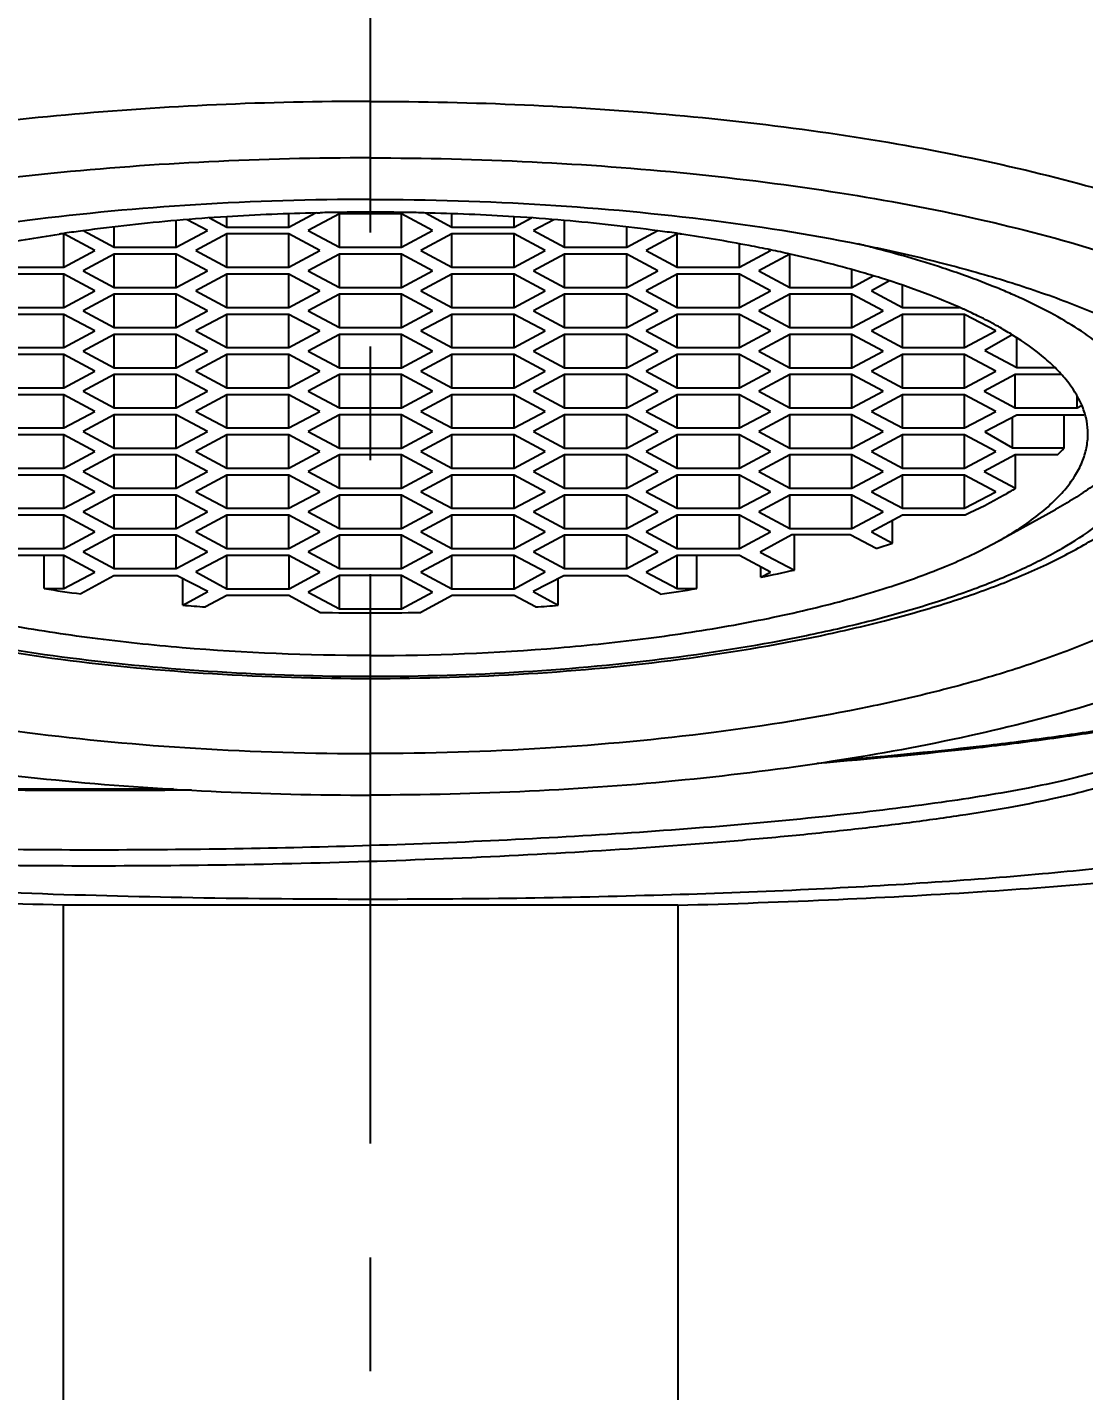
# Model space of a CAD drawing. Header units: millimetres. Extents: x 601 to 1195, y -13 to 407.
# Drawn here: x 1029.99 to 1041.77, y 213.68 to 228.89 of the extents above; entities that cross this region are included whole.
import ezdxf

# ---------------------------------------------------------------- set-up
doc = ezdxf.new("R2010")
doc.units = ezdxf.units.MM
doc.header["$LTSCALE"] = 0.1
doc.linetypes.add('CENTERX2', pattern=[101.6, 63.5, -12.7, 12.7, -12.7])
for name, color, linetype in [('CENTER', 1, 'CENTERX2'), ('DEF_LAYER_ASSEM_MEMBER', 7, 'Continuous'), ('DIM', 3, 'Continuous')]:
    doc.layers.add(name, color=color, linetype=linetype)
doc.styles.get("Standard").update_dxf_attribs({"font": 'arial.ttf'})
doc.dimstyles.new('ISO-25', dxfattribs={"dimtxt": 3.5, "dimasz": 3.5, "dimexe": 1.25, "dimexo": 0.625, "dimtad": 1, "dimtih": 1, "dimtoh": 1, "dimdec": 1, "dimdsep": 46, "dimtxsty": 'Standard', "dimcen": 2.5, "dimclrd": 5, "dimclre": 5, "dimclrt": 5, "dimadec": 0, "dimazin": 0, "dimtfac": 1, "dimtdec": 1, "dimtmove": 0, "dimatfit": 3, "dimfxl": 1, "dimarcsym": 0})

# ---------------------------------------------------------------- blocks, each defined once
blk = doc.blocks.new('*D9')
at = {"layer": 'Defpoints', "color": 0, "transparency": 16777216}
for p in [(1033.819, 294.026), (1057.171, 177.234), (1076.334, 177.234)]:
    blk.add_point(p, dxfattribs=at)
at = {"layer": 'DIM', "color": 5, "lineweight": -2, "transparency": 16777216}
for p, q in [((1034.444, 294.026), (1077.584, 294.026)), ((1076.334, 290.526), (1076.334, 238.042)), ((1076.334, 180.734), (1076.334, 233.218)), ((1057.796, 177.234), (1077.584, 177.234))]:
    blk.add_line(p, q, dxfattribs=at)
at = {"layer": 'DIM', "color": 5, "transparency": 16777216}
for points in [[(1075.751, 290.526), (1076.917, 290.526), (1076.334, 294.026)], [(1075.751, 180.734), (1076.917, 180.734), (1076.334, 177.234)]]:
    blk.add_solid(points, dxfattribs=at)
at = {"layer": 'DIM', "color": 5, "transparency": 16777216, "insert": (1076.334, 235.63), "char_height": 3.5, "attachment_point": 5}
blk.add_mtext('116.8', dxfattribs=at)

msp = doc.modelspace()

# ---------------------------------------------------------------- linework, layer by layer
at = {"color": 7, "linetype": 'Continuous'}
for p, q in [((1032, 226.623), (1031.775, 226.743)), ((1032.025, 226.764), (1032.217, 226.661)), ((1032.217, 226.661), (1032.217, 226.775)), ((1032.91, 226.661), (1033.205, 226.82)), ((1032.91, 226.661), (1032.91, 226.809)), ((1033.473, 226.808), (1033.126, 226.623)), ((1033.221, 226.82), (1033.256, 226.821)), ((1033.473, 226.437), (1033.473, 226.808)), ((1034.165, 226.808), (1033.473, 226.808)), ((1034.165, 226.437), (1034.165, 226.808)), ((1034.512, 226.623), (1034.165, 226.808)), ((1034.417, 226.82), (1034.382, 226.821)), ((1034.433, 226.82), (1034.728, 226.661)), ((1034.728, 226.661), (1034.728, 226.809)), ((1035.421, 226.661), (1035.421, 226.775)), ((1035.421, 226.661), (1035.613, 226.764)), ((1035.863, 226.743), (1035.638, 226.623)), ((1030.398, 226.584), (1030.362, 226.584)), ((1030.397, 226.589), (1030.407, 226.591)), ((1030.398, 226.213), (1030.398, 226.584)), ((1030.745, 226.399), (1030.398, 226.584)), ((1030.622, 226.619), (1030.961, 226.437)), ((1030.961, 226.437), (1030.961, 226.663)), ((1031.654, 226.437), (1031.654, 226.733)), ((1031.654, 226.437), (1032, 226.623)), ((1032.217, 226.584), (1031.87, 226.399)), ((1032.217, 226.661), (1032.91, 226.661)), ((1032.217, 226.213), (1032.217, 226.584)), ((1032.91, 226.584), (1032.217, 226.584)), ((1032.91, 226.213), (1032.91, 226.584)), ((1033.256, 226.399), (1032.91, 226.584)), ((1033.126, 226.623), (1033.473, 226.437)), ((1034.165, 226.437), (1034.512, 226.623)), ((1034.728, 226.584), (1034.382, 226.399)), ((1034.728, 226.661), (1035.421, 226.661)), ((1034.728, 226.213), (1034.728, 226.584)), ((1035.421, 226.584), (1034.728, 226.584)), ((1035.421, 226.213), (1035.421, 226.584)), ((1035.768, 226.399), (1035.421, 226.584)), ((1035.638, 226.623), (1035.984, 226.437)), ((1035.984, 226.437), (1035.984, 226.733)), ((1036.677, 226.437), (1036.677, 226.663)), ((1036.677, 226.437), (1037.017, 226.619)), ((1037.24, 226.584), (1036.893, 226.399)), ((1037.241, 226.589), (1037.231, 226.591)), ((1037.24, 226.213), (1037.24, 226.584)), ((1037.276, 226.584), (1037.24, 226.584)), ((1030.961, 226.437), (1031.654, 226.437)), ((1033.473, 226.437), (1034.165, 226.437)), ((1035.984, 226.437), (1036.677, 226.437)), ((1037.933, 226.213), (1037.933, 226.474)), ((1030.398, 226.213), (1030.745, 226.399)), ((1030.961, 226.36), (1030.615, 226.175)), ((1030.961, 225.989), (1030.961, 226.36)), ((1031.654, 226.36), (1030.961, 226.36)), ((1031.654, 225.989), (1031.654, 226.36)), ((1032, 226.175), (1031.654, 226.36)), ((1031.87, 226.399), (1032.217, 226.213)), ((1032.91, 226.213), (1033.256, 226.399)), ((1033.473, 226.36), (1033.126, 226.175)), ((1033.473, 225.989), (1033.473, 226.36)), ((1034.165, 226.36), (1033.473, 226.36)), ((1034.165, 225.989), (1034.165, 226.36)), ((1034.512, 226.175), (1034.165, 226.36)), ((1034.382, 226.399), (1034.728, 226.213)), ((1035.421, 226.213), (1035.768, 226.399)), ((1035.984, 226.36), (1035.638, 226.175)), ((1035.984, 225.989), (1035.984, 226.36)), ((1036.677, 226.36), (1035.984, 226.36)), ((1036.677, 225.989), (1036.677, 226.36)), ((1037.023, 226.175), (1036.677, 226.36)), ((1036.893, 226.399), (1037.24, 226.213)), ((1037.933, 226.213), (1038.279, 226.399)), ((1038.494, 226.359), (1038.149, 226.175)), ((1038.279, 226.399), (1038.256, 226.411)), ((1038.496, 225.989), (1038.496, 226.359)), ((1029.705, 226.213), (1030.398, 226.213)), ((1030.398, 226.136), (1029.705, 226.136)), ((1030.398, 225.765), (1030.398, 226.136)), ((1030.745, 225.951), (1030.398, 226.136)), ((1030.615, 226.175), (1030.961, 225.989)), ((1031.654, 225.989), (1032, 226.175)), ((1032.217, 226.136), (1031.87, 225.951)), ((1032.217, 226.213), (1032.91, 226.213)), ((1032.217, 225.765), (1032.217, 226.136)), ((1032.91, 226.136), (1032.217, 226.136)), ((1032.91, 225.765), (1032.91, 226.136)), ((1033.256, 225.951), (1032.91, 226.136)), ((1033.126, 226.175), (1033.473, 225.989)), ((1034.165, 225.989), (1034.512, 226.175)), ((1034.728, 226.136), (1034.382, 225.951)), ((1034.728, 226.213), (1035.421, 226.213)), ((1034.728, 225.765), (1034.728, 226.136)), ((1035.421, 226.136), (1034.728, 226.136)), ((1035.421, 225.765), (1035.421, 226.136)), ((1035.768, 225.951), (1035.421, 226.136)), ((1035.638, 226.175), (1035.984, 225.989)), ((1036.677, 225.989), (1037.023, 226.175)), ((1037.24, 226.136), (1036.893, 225.951)), ((1037.24, 226.213), (1037.933, 226.213)), ((1037.24, 225.765), (1037.24, 226.136)), ((1037.933, 226.136), (1037.24, 226.136)), ((1037.933, 225.765), (1037.933, 226.136)), ((1038.279, 225.951), (1037.933, 226.136)), ((1038.149, 226.175), (1038.496, 225.989)), ((1039.188, 225.989), (1039.188, 226.186)), ((1030.961, 225.989), (1031.654, 225.989)), ((1033.473, 225.989), (1034.165, 225.989)), ((1035.984, 225.989), (1036.677, 225.989)), ((1038.496, 225.989), (1039.188, 225.989)), ((1039.188, 225.989), (1039.425, 226.116)), ((1039.608, 226.06), (1039.405, 225.951)), ((1039.751, 225.765), (1039.751, 226.012)), ((1030.398, 225.765), (1030.745, 225.951)), ((1030.961, 225.912), (1030.615, 225.727)), ((1030.961, 225.541), (1030.961, 225.912)), ((1031.654, 225.912), (1030.961, 225.912)), ((1031.654, 225.541), (1031.654, 225.912)), ((1032, 225.727), (1031.654, 225.912)), ((1031.87, 225.951), (1032.217, 225.765)), ((1032.91, 225.765), (1033.256, 225.951)), ((1033.473, 225.912), (1033.126, 225.727)), ((1033.473, 225.541), (1033.473, 225.912)), ((1034.165, 225.912), (1033.473, 225.912)), ((1034.165, 225.541), (1034.165, 225.912)), ((1034.512, 225.727), (1034.165, 225.912)), ((1034.382, 225.951), (1034.728, 225.765)), ((1035.421, 225.765), (1035.768, 225.951)), ((1035.984, 225.912), (1035.638, 225.727)), ((1035.984, 225.541), (1035.984, 225.912)), ((1036.677, 225.912), (1035.984, 225.912)), ((1036.677, 225.541), (1036.677, 225.912)), ((1037.023, 225.727), (1036.677, 225.912)), ((1036.893, 225.951), (1037.24, 225.765)), ((1037.933, 225.765), (1038.279, 225.951)), ((1038.496, 225.912), (1038.149, 225.727)), ((1038.496, 225.541), (1038.496, 225.912)), ((1039.188, 225.912), (1038.496, 225.912)), ((1039.188, 225.541), (1039.188, 225.912)), ((1039.535, 225.727), (1039.188, 225.912)), ((1039.405, 225.951), (1039.751, 225.765)), ((1029.705, 225.765), (1030.398, 225.765)), ((1030.398, 225.688), (1029.705, 225.688)), ((1030.398, 225.317), (1030.398, 225.688)), ((1030.745, 225.503), (1030.398, 225.688)), ((1030.615, 225.727), (1030.961, 225.541)), ((1031.654, 225.541), (1032, 225.727)), ((1032.217, 225.688), (1031.87, 225.503)), ((1032.217, 225.765), (1032.91, 225.765)), ((1032.217, 225.317), (1032.217, 225.688)), ((1032.91, 225.688), (1032.217, 225.688)), ((1032.91, 225.317), (1032.91, 225.688)), ((1033.256, 225.503), (1032.91, 225.688)), ((1033.126, 225.727), (1033.473, 225.541)), ((1034.165, 225.541), (1034.512, 225.727)), ((1034.728, 225.688), (1034.382, 225.503)), ((1034.728, 225.765), (1035.421, 225.765)), ((1034.728, 225.317), (1034.728, 225.688)), ((1035.421, 225.688), (1034.728, 225.688)), ((1035.421, 225.317), (1035.421, 225.688)), ((1035.768, 225.503), (1035.421, 225.688)), ((1035.638, 225.727), (1035.984, 225.541)), ((1036.677, 225.541), (1037.023, 225.727)), ((1037.24, 225.688), (1036.893, 225.503)), ((1037.24, 225.765), (1037.933, 225.765)), ((1037.24, 225.317), (1037.24, 225.688)), ((1037.933, 225.688), (1037.24, 225.688)), ((1037.933, 225.317), (1037.933, 225.688)), ((1038.279, 225.503), (1037.933, 225.688)), ((1038.149, 225.727), (1038.496, 225.541)), ((1039.188, 225.541), (1039.535, 225.727)), ((1039.751, 225.688), (1039.405, 225.503)), ((1039.751, 225.765), (1040.387, 225.765)), ((1039.751, 225.317), (1039.751, 225.688)), ((1040.444, 225.688), (1039.751, 225.688)), ((1040.434, 225.745), (1040.429, 225.747)), ((1040.444, 225.317), (1040.444, 225.688)), ((1040.791, 225.503), (1040.444, 225.688)), ((1030.961, 225.541), (1031.654, 225.541)), ((1033.473, 225.541), (1034.165, 225.541)), ((1035.984, 225.541), (1036.677, 225.541)), ((1038.496, 225.541), (1039.188, 225.541)), ((1030.398, 225.317), (1030.745, 225.503)), ((1030.961, 225.464), (1030.615, 225.278)), ((1030.961, 225.093), (1030.961, 225.464)), ((1031.654, 225.464), (1030.961, 225.464)), ((1031.654, 225.093), (1031.654, 225.464)), ((1032, 225.278), (1031.654, 225.464)), ((1031.87, 225.503), (1032.217, 225.317)), ((1032.91, 225.317), (1033.256, 225.503)), ((1033.473, 225.464), (1033.126, 225.278)), ((1033.473, 225.093), (1033.473, 225.464)), ((1034.165, 225.464), (1033.473, 225.464)), ((1034.165, 225.093), (1034.165, 225.464)), ((1034.512, 225.278), (1034.165, 225.464)), ((1034.382, 225.503), (1034.728, 225.317)), ((1035.421, 225.317), (1035.768, 225.503)), ((1035.984, 225.464), (1035.638, 225.278)), ((1035.984, 225.093), (1035.984, 225.464)), ((1036.677, 225.464), (1035.984, 225.464)), ((1036.677, 225.093), (1036.677, 225.464)), ((1037.023, 225.278), (1036.677, 225.464)), ((1036.893, 225.503), (1037.24, 225.317)), ((1037.933, 225.317), (1038.279, 225.503)), ((1038.496, 225.464), (1038.149, 225.278)), ((1038.496, 225.093), (1038.496, 225.464)), ((1039.188, 225.464), (1038.496, 225.464)), ((1039.188, 225.093), (1039.188, 225.464)), ((1039.535, 225.278), (1039.188, 225.464)), ((1039.405, 225.503), (1039.751, 225.317)), ((1040.444, 225.317), (1040.791, 225.503)), ((1040.974, 225.458), (1040.669, 225.284)), ((1041.025, 225.096), (1041.025, 225.428)), ((1029.705, 225.317), (1030.398, 225.317)), ((1030.398, 225.24), (1029.705, 225.24)), ((1030.398, 224.869), (1030.398, 225.24)), ((1030.745, 225.054), (1030.398, 225.24)), ((1030.615, 225.278), (1030.961, 225.093)), ((1031.654, 225.093), (1032, 225.278)), ((1032.217, 225.24), (1031.87, 225.054)), ((1032.217, 225.317), (1032.91, 225.317)), ((1032.217, 224.869), (1032.217, 225.24)), ((1032.91, 225.24), (1032.217, 225.24)), ((1032.91, 224.869), (1032.91, 225.24)), ((1033.256, 225.054), (1032.91, 225.24)), ((1033.126, 225.278), (1033.473, 225.093)), ((1034.165, 225.093), (1034.512, 225.278)), ((1034.728, 225.24), (1034.382, 225.054)), ((1034.728, 225.317), (1035.421, 225.317)), ((1034.728, 224.869), (1034.728, 225.24)), ((1035.421, 225.24), (1034.728, 225.24)), ((1035.421, 224.869), (1035.421, 225.24)), ((1035.768, 225.054), (1035.421, 225.24)), ((1035.638, 225.278), (1035.984, 225.093)), ((1036.677, 225.093), (1037.023, 225.278)), ((1037.24, 225.24), (1036.893, 225.054)), ((1037.24, 225.317), (1037.933, 225.317)), ((1037.24, 224.869), (1037.24, 225.24)), ((1037.933, 225.24), (1037.24, 225.24)), ((1037.933, 224.869), (1037.933, 225.24)), ((1038.279, 225.054), (1037.933, 225.24)), ((1038.149, 225.278), (1038.496, 225.093)), ((1039.188, 225.093), (1039.535, 225.278)), ((1039.751, 225.24), (1039.405, 225.054)), ((1039.751, 225.317), (1040.444, 225.317)), ((1039.751, 224.869), (1039.751, 225.24)), ((1040.444, 225.24), (1039.751, 225.24)), ((1040.444, 224.869), (1040.444, 225.24)), ((1040.791, 225.054), (1040.444, 225.24)), ((1040.669, 225.284), (1041.025, 225.096)), ((1030.961, 225.093), (1031.654, 225.093)), ((1033.473, 225.093), (1034.165, 225.093)), ((1035.984, 225.093), (1036.677, 225.093)), ((1038.496, 225.093), (1039.188, 225.093)), ((1041.025, 225.096), (1041.449, 225.096)), ((1030.398, 224.869), (1030.745, 225.054)), ((1030.961, 225.016), (1030.615, 224.83)), ((1030.961, 224.645), (1030.961, 225.016)), ((1031.654, 225.016), (1030.961, 225.016)), ((1031.654, 224.645), (1031.654, 225.016)), ((1032, 224.83), (1031.654, 225.016)), ((1031.87, 225.054), (1032.217, 224.869)), ((1032.91, 224.869), (1033.256, 225.054)), ((1033.473, 225.016), (1033.126, 224.83)), ((1033.473, 224.645), (1033.473, 225.016)), ((1034.165, 225.016), (1033.473, 225.016)), ((1034.165, 224.645), (1034.165, 225.016)), ((1034.512, 224.83), (1034.165, 225.016)), ((1034.382, 225.054), (1034.728, 224.869)), ((1035.421, 224.869), (1035.768, 225.054)), ((1035.984, 225.016), (1035.638, 224.83)), ((1035.984, 224.645), (1035.984, 225.016)), ((1036.677, 225.016), (1035.984, 225.016)), ((1036.677, 224.645), (1036.677, 225.016)), ((1037.023, 224.83), (1036.677, 225.016)), ((1036.893, 225.054), (1037.24, 224.869)), ((1037.933, 224.869), (1038.279, 225.054)), ((1038.496, 225.016), (1038.149, 224.83)), ((1038.496, 224.645), (1038.496, 225.016)), ((1039.188, 225.016), (1038.496, 225.016)), ((1039.188, 224.645), (1039.188, 225.016)), ((1039.535, 224.83), (1039.188, 225.016)), ((1039.405, 225.054), (1039.751, 224.869)), ((1040.444, 224.869), (1040.791, 225.054)), ((1041.007, 225.016), (1040.661, 224.83)), ((1041.007, 224.645), (1041.007, 225.016)), ((1041.522, 225.016), (1041.007, 225.016)), ((1029.705, 224.869), (1030.398, 224.869)), ((1030.398, 224.792), (1029.705, 224.792)), ((1030.398, 224.421), (1030.398, 224.792)), ((1030.745, 224.606), (1030.398, 224.792)), ((1030.615, 224.83), (1030.961, 224.645)), ((1031.654, 224.645), (1032, 224.83)), ((1032.217, 224.792), (1031.87, 224.606)), ((1032.217, 224.869), (1032.91, 224.869)), ((1032.217, 224.421), (1032.217, 224.792)), ((1032.91, 224.792), (1032.217, 224.792)), ((1032.91, 224.421), (1032.91, 224.792)), ((1033.256, 224.606), (1032.91, 224.792)), ((1033.126, 224.83), (1033.473, 224.645)), ((1034.165, 224.645), (1034.512, 224.83)), ((1034.728, 224.792), (1034.382, 224.606)), ((1034.728, 224.869), (1035.421, 224.869)), ((1034.728, 224.421), (1034.728, 224.792)), ((1035.421, 224.792), (1034.728, 224.792)), ((1035.421, 224.421), (1035.421, 224.792)), ((1035.768, 224.606), (1035.421, 224.792)), ((1035.638, 224.83), (1035.984, 224.645)), ((1036.677, 224.645), (1037.023, 224.83)), ((1037.24, 224.792), (1036.893, 224.606)), ((1037.24, 224.869), (1037.933, 224.869)), ((1037.24, 224.421), (1037.24, 224.792)), ((1037.933, 224.792), (1037.24, 224.792)), ((1037.933, 224.421), (1037.933, 224.792)), ((1038.279, 224.606), (1037.933, 224.792)), ((1038.149, 224.83), (1038.496, 224.645)), ((1039.188, 224.645), (1039.535, 224.83)), ((1039.751, 224.792), (1039.405, 224.606)), ((1039.751, 224.869), (1040.444, 224.869)), ((1039.751, 224.421), (1039.751, 224.792)), ((1040.444, 224.792), (1039.751, 224.792)), ((1040.444, 224.421), (1040.444, 224.792)), ((1040.791, 224.606), (1040.444, 224.792)), ((1040.661, 224.83), (1041.007, 224.645)), ((1041.7, 224.645), (1041.7, 224.772)), ((1030.961, 224.645), (1031.654, 224.645)), ((1033.473, 224.645), (1034.165, 224.645)), ((1035.984, 224.645), (1036.677, 224.645)), ((1038.496, 224.645), (1039.188, 224.645)), ((1041.007, 224.645), (1041.7, 224.645)), ((1041.7, 224.645), (1041.749, 224.671)), ((1030.398, 224.421), (1030.745, 224.606)), ((1030.961, 224.568), (1030.615, 224.382)), ((1030.961, 224.197), (1030.961, 224.568)), ((1031.654, 224.568), (1030.961, 224.568)), ((1031.654, 224.197), (1031.654, 224.568)), ((1032, 224.382), (1031.654, 224.568)), ((1031.87, 224.606), (1032.217, 224.421)), ((1032.91, 224.421), (1033.256, 224.606)), ((1033.473, 224.568), (1033.126, 224.382)), ((1033.473, 224.197), (1033.473, 224.568)), ((1034.165, 224.568), (1033.473, 224.568)), ((1034.165, 224.197), (1034.165, 224.568)), ((1034.512, 224.382), (1034.165, 224.568)), ((1034.382, 224.606), (1034.728, 224.421)), ((1035.421, 224.421), (1035.768, 224.606)), ((1035.984, 224.568), (1035.638, 224.382)), ((1035.984, 224.197), (1035.984, 224.568)), ((1036.677, 224.568), (1035.984, 224.568)), ((1036.677, 224.197), (1036.677, 224.568)), ((1037.023, 224.382), (1036.677, 224.568)), ((1036.893, 224.606), (1037.24, 224.421)), ((1037.933, 224.421), (1038.279, 224.606)), ((1038.496, 224.568), (1038.149, 224.382)), ((1038.496, 224.197), (1038.496, 224.568)), ((1039.188, 224.568), (1038.496, 224.568)), ((1039.188, 224.197), (1039.188, 224.568)), ((1039.535, 224.382), (1039.188, 224.568)), ((1039.405, 224.606), (1039.751, 224.421)), ((1040.444, 224.421), (1040.791, 224.606)), ((1041.025, 224.565), (1040.669, 224.377)), ((1040.98, 224.199), (1040.98, 224.541)), ((1041.773, 224.565), (1041.025, 224.565)), ((1041.553, 224.199), (1041.553, 224.565)), ((1029.705, 224.421), (1030.398, 224.421)), ((1030.398, 224.344), (1029.705, 224.344)), ((1030.398, 223.973), (1030.398, 224.344)), ((1030.745, 224.158), (1030.398, 224.344)), ((1030.615, 224.382), (1030.961, 224.197)), ((1031.654, 224.197), (1032, 224.382)), ((1032.217, 224.344), (1031.871, 224.158)), ((1032.217, 224.421), (1032.91, 224.421)), ((1032.217, 223.973), (1032.217, 224.344)), ((1032.91, 224.344), (1032.217, 224.344)), ((1032.91, 223.973), (1032.91, 224.344)), ((1033.256, 224.158), (1032.91, 224.344)), ((1033.126, 224.382), (1033.473, 224.197)), ((1034.165, 224.197), (1034.512, 224.382)), ((1034.728, 224.344), (1034.382, 224.158)), ((1034.728, 224.421), (1035.421, 224.421)), ((1034.728, 223.973), (1034.728, 224.344)), ((1035.421, 224.344), (1034.728, 224.344)), ((1035.421, 223.973), (1035.421, 224.344)), ((1035.768, 224.158), (1035.421, 224.344)), ((1035.638, 224.382), (1035.984, 224.197)), ((1036.677, 224.197), (1037.023, 224.382)), ((1037.24, 224.344), (1036.893, 224.158)), ((1037.24, 224.421), (1037.933, 224.421)), ((1037.24, 223.973), (1037.24, 224.344)), ((1037.933, 224.344), (1037.24, 224.344)), ((1037.933, 223.973), (1037.933, 224.344)), ((1038.279, 224.158), (1037.933, 224.344)), ((1038.149, 224.382), (1038.496, 224.197)), ((1039.188, 224.197), (1039.535, 224.382)), ((1039.751, 224.344), (1039.405, 224.158)), ((1039.751, 224.421), (1040.444, 224.421)), ((1039.751, 223.973), (1039.751, 224.344)), ((1040.444, 224.344), (1039.751, 224.344)), ((1040.444, 223.973), (1040.444, 224.344)), ((1040.791, 224.158), (1040.444, 224.344)), ((1040.669, 224.377), (1040.98, 224.199)), ((1030.398, 223.973), (1030.745, 224.158)), ((1030.961, 224.197), (1031.654, 224.197)), ((1031.871, 224.158), (1032.217, 223.973)), ((1032.91, 223.973), (1033.256, 224.158)), ((1033.473, 224.197), (1034.165, 224.197)), ((1034.382, 224.158), (1034.728, 223.973)), ((1035.421, 223.973), (1035.768, 224.158)), ((1035.984, 224.197), (1036.677, 224.197)), ((1036.893, 224.158), (1037.24, 223.973)), ((1037.933, 223.973), (1038.279, 224.158)), ((1038.496, 224.197), (1039.188, 224.197)), ((1039.405, 224.158), (1039.751, 223.973)), ((1040.444, 223.973), (1040.791, 224.158)), ((1040.98, 224.199), (1041.553, 224.199)), ((1030.961, 224.12), (1030.615, 223.934)), ((1030.961, 223.749), (1030.961, 224.12)), ((1031.654, 224.12), (1030.961, 224.12)), ((1031.654, 223.749), (1031.654, 224.12)), ((1032, 223.934), (1031.654, 224.12)), ((1033.473, 224.12), (1033.126, 223.934)), ((1033.473, 223.749), (1033.473, 224.12)), ((1034.165, 224.12), (1033.473, 224.12)), ((1034.165, 223.749), (1034.165, 224.12)), ((1034.512, 223.934), (1034.165, 224.12)), ((1035.984, 224.12), (1035.638, 223.934)), ((1035.984, 223.749), (1035.984, 224.12)), ((1036.677, 224.12), (1035.984, 224.12)), ((1036.677, 223.749), (1036.677, 224.12)), ((1037.023, 223.934), (1036.677, 224.12)), ((1038.496, 224.12), (1038.149, 223.934)), ((1038.496, 223.749), (1038.496, 224.12)), ((1039.188, 224.12), (1038.496, 224.12)), ((1039.188, 223.749), (1039.188, 224.12)), ((1039.535, 223.934), (1039.188, 224.12)), ((1041.009, 224.12), (1040.663, 223.934)), ((1041.481, 224.12), (1041.009, 224.12)), ((1041.012, 223.748), (1041.012, 224.12)), ((1029.705, 223.973), (1030.398, 223.973)), ((1030.398, 223.896), (1029.705, 223.896)), ((1030.398, 223.525), (1030.398, 223.896)), ((1030.745, 223.71), (1030.398, 223.896)), ((1030.615, 223.934), (1030.961, 223.749)), ((1031.654, 223.749), (1032, 223.934)), ((1032.217, 223.896), (1031.871, 223.71)), ((1032.217, 223.973), (1032.91, 223.973)), ((1032.217, 223.525), (1032.217, 223.896)), ((1032.91, 223.896), (1032.217, 223.896)), ((1032.91, 223.525), (1032.91, 223.896)), ((1033.256, 223.71), (1032.91, 223.896)), ((1033.126, 223.934), (1033.473, 223.749)), ((1034.165, 223.749), (1034.512, 223.934)), ((1034.728, 223.896), (1034.382, 223.71)), ((1034.728, 223.973), (1035.421, 223.973)), ((1034.728, 223.525), (1034.728, 223.896)), ((1035.421, 223.896), (1034.728, 223.896)), ((1035.421, 223.525), (1035.421, 223.896)), ((1035.768, 223.71), (1035.421, 223.896)), ((1035.638, 223.934), (1035.984, 223.749)), ((1036.677, 223.749), (1037.023, 223.934)), ((1037.24, 223.896), (1036.893, 223.71)), ((1037.24, 223.973), (1037.933, 223.973)), ((1037.24, 223.525), (1037.24, 223.896)), ((1037.933, 223.896), (1037.24, 223.896)), ((1037.933, 223.525), (1037.933, 223.896)), ((1038.279, 223.71), (1037.933, 223.896)), ((1038.149, 223.934), (1038.496, 223.749)), ((1039.188, 223.749), (1039.535, 223.934)), ((1039.751, 223.896), (1039.405, 223.71)), ((1039.751, 223.973), (1040.444, 223.973)), ((1039.751, 223.525), (1039.751, 223.896)), ((1040.444, 223.896), (1039.751, 223.896)), ((1040.444, 223.525), (1040.444, 223.896)), ((1040.791, 223.71), (1040.444, 223.896)), ((1040.663, 223.934), (1041.012, 223.748)), ((1030.398, 223.525), (1030.745, 223.71)), ((1030.961, 223.749), (1031.654, 223.749)), ((1031.871, 223.71), (1032.217, 223.525)), ((1032.91, 223.525), (1033.256, 223.71)), ((1033.473, 223.749), (1034.165, 223.749)), ((1034.382, 223.71), (1034.728, 223.525)), ((1035.421, 223.525), (1035.768, 223.71)), ((1035.984, 223.749), (1036.677, 223.749)), ((1036.893, 223.71), (1037.24, 223.525)), ((1037.933, 223.525), (1038.279, 223.71)), ((1038.496, 223.749), (1039.188, 223.749)), ((1039.405, 223.71), (1039.751, 223.525)), ((1040.444, 223.525), (1040.791, 223.71)), ((1030.961, 223.672), (1030.615, 223.486)), ((1030.961, 223.301), (1030.961, 223.672)), ((1031.654, 223.672), (1030.961, 223.672)), ((1031.654, 223.301), (1031.654, 223.672)), ((1032, 223.486), (1031.654, 223.672)), ((1033.473, 223.672), (1033.126, 223.486)), ((1033.473, 223.301), (1033.473, 223.672)), ((1034.165, 223.672), (1033.473, 223.672)), ((1034.165, 223.301), (1034.165, 223.672)), ((1034.512, 223.486), (1034.165, 223.672)), ((1035.984, 223.672), (1035.638, 223.486)), ((1035.984, 223.301), (1035.984, 223.672)), ((1036.677, 223.672), (1035.984, 223.672)), ((1036.677, 223.301), (1036.677, 223.672)), ((1037.023, 223.486), (1036.677, 223.672)), ((1038.496, 223.672), (1038.149, 223.486)), ((1038.496, 223.301), (1038.496, 223.672)), ((1039.188, 223.672), (1038.496, 223.672)), ((1039.188, 223.301), (1039.188, 223.672)), ((1039.535, 223.486), (1039.188, 223.672)), ((1029.705, 223.525), (1030.398, 223.525)), ((1030.398, 223.448), (1029.705, 223.448)), ((1030.398, 223.077), (1030.398, 223.448)), ((1030.745, 223.262), (1030.398, 223.448)), ((1030.615, 223.486), (1030.961, 223.301)), ((1031.654, 223.301), (1032, 223.486)), ((1032.217, 223.448), (1031.871, 223.262)), ((1032.217, 223.525), (1032.91, 223.525)), ((1032.217, 223.077), (1032.217, 223.448)), ((1032.91, 223.448), (1032.217, 223.448)), ((1032.91, 223.077), (1032.91, 223.448)), ((1033.256, 223.262), (1032.91, 223.448)), ((1033.126, 223.486), (1033.473, 223.301)), ((1034.165, 223.301), (1034.512, 223.486)), ((1034.728, 223.448), (1034.382, 223.262)), ((1034.728, 223.525), (1035.421, 223.525)), ((1034.728, 223.077), (1034.728, 223.448)), ((1035.421, 223.448), (1034.728, 223.448)), ((1035.421, 223.077), (1035.421, 223.448)), ((1035.767, 223.262), (1035.421, 223.448)), ((1035.638, 223.486), (1035.984, 223.301)), ((1036.677, 223.301), (1037.023, 223.486)), ((1037.24, 223.448), (1036.893, 223.262)), ((1037.24, 223.525), (1037.933, 223.525)), ((1037.24, 223.077), (1037.24, 223.448)), ((1037.933, 223.448), (1037.24, 223.448)), ((1037.933, 223.077), (1037.933, 223.448)), ((1038.279, 223.262), (1037.933, 223.448)), ((1038.149, 223.486), (1038.496, 223.301)), ((1039.188, 223.301), (1039.535, 223.486)), ((1039.752, 223.447), (1039.406, 223.262)), ((1039.751, 223.525), (1040.444, 223.525)), ((1040.449, 223.447), (1039.752, 223.447)), ((1040.805, 223.15), (1041.459, 223.513)), ((1030.398, 223.077), (1030.745, 223.262)), ((1030.961, 223.301), (1031.654, 223.301)), ((1031.871, 223.262), (1032.217, 223.077)), ((1032.91, 223.077), (1033.256, 223.262)), ((1033.473, 223.301), (1034.165, 223.301)), ((1034.382, 223.262), (1034.728, 223.077)), ((1035.421, 223.077), (1035.767, 223.262)), ((1035.984, 223.301), (1036.677, 223.301)), ((1036.893, 223.262), (1037.24, 223.077)), ((1037.933, 223.077), (1038.279, 223.262)), ((1038.496, 223.301), (1039.188, 223.301)), ((1039.406, 223.262), (1039.641, 223.135)), ((1039.641, 223.135), (1039.641, 223.388)), ((1030.961, 223.224), (1030.615, 223.038)), ((1030.961, 222.853), (1030.961, 223.224)), ((1031.654, 223.224), (1030.961, 223.224)), ((1031.654, 222.853), (1031.654, 223.224)), ((1032, 223.038), (1031.654, 223.224)), ((1033.473, 223.224), (1033.126, 223.038)), ((1033.473, 222.853), (1033.473, 223.224)), ((1034.165, 223.224), (1033.473, 223.224)), ((1034.165, 222.853), (1034.165, 223.224)), ((1034.512, 223.038), (1034.165, 223.224)), ((1035.984, 223.224), (1035.638, 223.038)), ((1035.984, 222.853), (1035.984, 223.224)), ((1036.677, 223.224), (1035.984, 223.224)), ((1036.677, 222.853), (1036.677, 223.224)), ((1037.023, 223.038), (1036.677, 223.224)), ((1038.518, 223.227), (1038.166, 223.034)), ((1039.167, 223.227), (1038.518, 223.227)), ((1038.548, 222.836), (1038.548, 223.227)), ((1039.457, 223.076), (1039.167, 223.227)), ((1029.705, 223.077), (1030.398, 223.077)), ((1030.398, 222.999), (1029.705, 222.999)), ((1030.181, 222.629), (1030.181, 222.999)), ((1030.398, 222.629), (1030.398, 222.999)), ((1030.745, 222.814), (1030.398, 222.999)), ((1030.615, 223.038), (1030.961, 222.853)), ((1031.654, 222.853), (1032, 223.038)), ((1032.216, 222.999), (1031.871, 222.815)), ((1032.909, 222.999), (1032.216, 222.999)), ((1032.217, 223.077), (1032.91, 223.077)), ((1032.218, 222.628), (1032.218, 222.999)), ((1033.256, 222.813), (1032.909, 222.999)), ((1032.911, 222.628), (1032.911, 222.999)), ((1033.126, 223.038), (1033.473, 222.853)), ((1034.165, 222.853), (1034.512, 223.038)), ((1034.729, 222.999), (1034.382, 222.813)), ((1034.728, 223.077), (1035.421, 223.077)), ((1034.728, 222.628), (1034.728, 222.999)), ((1035.422, 222.999), (1034.729, 222.999)), ((1035.42, 222.628), (1035.42, 222.999)), ((1035.767, 222.815), (1035.422, 222.999)), ((1035.638, 223.038), (1035.984, 222.853)), ((1036.677, 222.853), (1037.023, 223.038)), ((1037.24, 222.999), (1036.893, 222.814)), ((1037.24, 223.077), (1037.933, 223.077)), ((1037.24, 222.629), (1037.24, 222.999)), ((1037.933, 222.999), (1037.24, 222.999)), ((1037.457, 222.629), (1037.457, 222.999)), ((1038.279, 222.814), (1037.933, 222.999)), ((1038.166, 223.034), (1038.548, 222.836)), ((1030.398, 222.629), (1030.745, 222.814)), ((1030.961, 222.853), (1031.654, 222.853)), ((1031.871, 222.815), (1032.218, 222.628)), ((1032.911, 222.628), (1033.256, 222.813)), ((1033.473, 222.853), (1034.165, 222.853)), ((1034.382, 222.813), (1034.728, 222.628)), ((1035.42, 222.628), (1035.767, 222.815)), ((1035.984, 222.853), (1036.677, 222.853)), ((1036.893, 222.814), (1037.24, 222.629)), ((1038.171, 222.756), (1038.171, 222.872)), ((1038.171, 222.756), (1038.279, 222.814)), ((1030.958, 222.77), (1030.59, 222.569)), ((1031.664, 222.77), (1030.958, 222.77)), ((1032.006, 222.598), (1031.664, 222.77)), ((1031.725, 222.444), (1031.725, 222.739)), ((1033.473, 222.775), (1033.126, 222.59)), ((1033.473, 222.405), (1033.473, 222.775)), ((1034.165, 222.775), (1033.473, 222.775)), ((1034.165, 222.405), (1034.165, 222.775)), ((1034.512, 222.59), (1034.165, 222.775)), ((1035.974, 222.77), (1035.632, 222.598)), ((1035.913, 222.444), (1035.913, 222.739)), ((1036.68, 222.77), (1035.974, 222.77)), ((1037.048, 222.569), (1036.68, 222.77)), ((1030.181, 222.629), (1030.398, 222.629)), ((1031.725, 222.444), (1032.006, 222.598)), ((1032.216, 222.551), (1031.979, 222.425)), ((1032.909, 222.551), (1032.216, 222.551)), ((1032.218, 222.628), (1032.911, 222.628)), ((1033.256, 222.364), (1032.909, 222.551)), ((1033.126, 222.59), (1033.473, 222.405)), ((1034.165, 222.405), (1034.512, 222.59)), ((1034.729, 222.551), (1034.382, 222.364)), ((1034.728, 222.628), (1035.42, 222.628)), ((1035.422, 222.551), (1034.729, 222.551)), ((1035.659, 222.425), (1035.422, 222.551)), ((1035.632, 222.598), (1035.913, 222.444)), ((1037.24, 222.629), (1037.457, 222.629)), ((1033.473, 222.405), (1034.165, 222.405)), ((1030.391, 219.098), (1030.391, 208.146)), ((1037.247, 219.098), (1030.391, 219.098)), ((1037.247, 219.098), (1037.247, 208.146))]:
    msp.add_line(p, q, dxfattribs=at)
for centre, radius, start, end in [((1033.719, 202.954), 23.87, 93.6097, 94.9502), ((1033.796, 201.748), 25.078, 91.3125, 93.612), ((1033.819, 201.019), 25.808, 90.7691, 91.2486), ((1033.819, 200.992), 25.835, 89.2307, 90.7693), ((1033.819, 201.019), 25.808, 88.7514, 89.2309), ((1033.842, 201.748), 25.078, 86.388, 88.6875), ((1033.92, 202.954), 23.87, 85.0498, 86.3903), ((1033.235, 207.179), 19.616, 98.3199, 98.4641), ((1033.297, 206.754), 20.047, 97.6943, 98.2895), ((1033.521, 205.055), 21.76, 94.91, 97.6803), ((1034.117, 205.055), 21.76, 82.3197, 85.09), ((1034.341, 206.754), 20.047, 81.7105, 82.3057), ((1034.403, 207.179), 19.616, 81.5359, 81.6801), ((1035.823, 212.461), 14.427, 75.5797, 76.2246), ((1035.188, 211.504), 15.22, 77.4389, 78.2734), ((1037.595, 218.141), 8.473, 67.7258, 70.3658), ((1038.018, 219.175), 7.357, 66.363, 67.7203), ((1038.173, 219.531), 6.968, 66.0134, 66.358), ((1037.938, 220.252), 6.033, 65.226, 65.5618), ((1038.152, 220.707), 5.531, 63.3849, 65.2551), ((1038.513, 221.421), 4.731, 60.7936, 63.4309), ((1038.851, 222.022), 4.041, 58.4424, 60.817), ((1038.992, 222.253), 3.77, 58.1823, 58.4279), ((1040.284, 225.285), 1.671, 315.7743, 319.4323), ((1036.5, 232.716), 10.083, 287.0508, 288.1525), ((1035.17, 237.76), 15.301, 281.3088, 282.7536), ((1033.264, 242.192), 19.804, 261.0447, 262.241), ((1034.408, 241.96), 19.57, 277.7519, 278.9624), ((1033.715, 246.198), 23.837, 265.211, 265.8237), ((1033.819, 248.18), 25.822, 268.7511, 270.0009), ((1033.819, 248.18), 25.822, 269.9991, 271.2489), ((1033.93, 246.109), 23.748, 274.1752, 274.7901)]:
    msp.add_arc(centre, radius, start, end, dxfattribs=at)
for points, knots in [([(1029.357, 226.407), (1029.436, 226.423), (1029.766, 226.489), (1030.097, 226.545), (1030.348, 226.582)], [0, 0, 0, 0, 0.243145, 1, 1, 1, 1]), ([(1038.282, 226.407), (1038.202, 226.423), (1037.872, 226.489), (1037.541, 226.545), (1037.29, 226.582)], [0, 0, 0, 0, 0.243145, 1, 1, 1, 1]), ([(1040.442, 226.122), (1040.363, 226.15), (1040.024, 226.266), (1039.68, 226.365), (1039.416, 226.433)], [0, 0, 0, 0, 0.237334, 1, 1, 1, 1]), ([(1039.513, 226.092), (1039.433, 226.116), (1039.098, 226.217), (1038.758, 226.302), (1038.498, 226.36)], [0, 0, 0, 0, 0.238515, 1, 1, 1, 1]), ([(1040.429, 225.747), (1040.287, 225.812), (1039.984, 225.935), (1039.675, 226.041), (1039.513, 226.092)], [0, 0, 0, 0, 0.47827, 1, 1, 1, 1]), ([(1042.569, 224.355), (1042.569, 224.424), (1042.551, 224.566), (1042.472, 224.773), (1042.343, 224.976), (1042.166, 225.175), (1041.941, 225.367), (1041.671, 225.554), (1041.355, 225.734), (1041.127, 225.843), (1041.006, 225.897)], [0, 0, 0, 0, 0.08952, 0.183714, 0.286518, 0.400821, 0.528505, 0.670664, 0.827805, 1, 1, 1, 1]), ([(1041.819, 224.355), (1041.819, 224.403), (1041.81, 224.5), (1041.753, 224.698), (1041.64, 224.888), (1041.486, 225.065), (1041.284, 225.254), (1041.107, 225.378), (1040.98, 225.457)], [0, 0, 0, 0, 0.099364, 0.20179, 0.425788, 0.551986, 0.689279, 1, 1, 1, 1]), ([(1024.569, 224.83), (1024.569, 224.762), (1024.579, 224.626), (1024.641, 224.359), (1024.791, 224.043), (1025.012, 223.766), (1025.222, 223.565), (1025.465, 223.365), (1025.816, 223.134), (1026.294, 222.885), (1026.836, 222.656), (1027.439, 222.448), (1028.1, 222.261), (1029.077, 222.035), (1030.401, 221.818), (1032.077, 221.661), (1033.232, 221.627), (1033.819, 221.627)], [0, 0, 0, 0, 0.019721, 0.039199, 0.078533, 0.11921, 0.140457, 0.162525, 0.209588, 0.261158, 0.317573, 0.378881, 0.444916, 0.51535, 0.667509, 0.830855, 1, 1, 1, 1]), ([(1033.819, 221.627), (1034.406, 221.627), (1035.561, 221.661), (1037.237, 221.818), (1038.561, 222.035), (1039.538, 222.261), (1040.199, 222.448), (1040.802, 222.656), (1041.344, 222.885), (1041.822, 223.134), (1042.173, 223.365), (1042.416, 223.565), (1042.626, 223.766), (1042.847, 224.043), (1042.997, 224.359), (1043.059, 224.626), (1043.069, 224.762), (1043.069, 224.83)], [0, 0, 0, 0, 0.169146, 0.332492, 0.484651, 0.555085, 0.62112, 0.682428, 0.738843, 0.790413, 0.837476, 0.859543, 0.880791, 0.921467, 0.960802, 0.980281, 1, 1, 1, 1]), ([(1042.535, 224.593), (1042.507, 224.493), (1042.409, 224.29), (1042.176, 224.013), (1041.853, 223.747), (1041.599, 223.59), (1041.459, 223.513)], [0, 0, 0, 0, 0.198736, 0.426751, 0.692494, 1, 1, 1, 1]), ([(1025.069, 224.355), (1025.069, 224.311), (1025.076, 224.221), (1025.12, 224.038), (1025.234, 223.809), (1025.451, 223.551), (1025.745, 223.302), (1026.115, 223.064), (1026.558, 222.838), (1027.07, 222.627), (1027.647, 222.432), (1028.282, 222.256), (1029.225, 222.041), (1030.507, 221.834), (1032.131, 221.684), (1033.25, 221.651), (1033.819, 221.651)], [0, 0, 0, 0, 0.01382, 0.027949, 0.058181, 0.092586, 0.132276, 0.177813, 0.229386, 0.286926, 0.350188, 0.418796, 0.492269, 0.651477, 0.822661, 1, 1, 1, 1]), ([(1033.819, 221.651), (1034.388, 221.651), (1035.507, 221.684), (1037.132, 221.834), (1038.413, 222.041), (1039.356, 222.256), (1039.992, 222.432), (1040.568, 222.627), (1041.08, 222.838), (1041.523, 223.064), (1041.893, 223.302), (1042.188, 223.551), (1042.404, 223.809), (1042.518, 224.038), (1042.562, 224.221), (1042.569, 224.311), (1042.569, 224.355)], [0, 0, 0, 0, 0.177339, 0.348523, 0.507731, 0.581204, 0.649812, 0.713074, 0.770614, 0.822187, 0.867724, 0.907414, 0.941819, 0.972051, 0.98618, 1, 1, 1, 1]), ([(1040.805, 223.15), (1040.957, 223.234), (1041.17, 223.368), (1041.415, 223.574), (1041.561, 223.725), (1041.675, 223.879), (1041.758, 224.036), (1041.808, 224.195), (1041.819, 224.302), (1041.819, 224.355)], [0, 0, 0, 0, 0.317174, 0.456062, 0.58265, 0.698168, 0.804451, 0.90401, 1, 1, 1, 1]), ([(1041.012, 223.748), (1040.97, 223.722), (1040.788, 223.611), (1040.597, 223.515), (1040.449, 223.447)], [0, 0, 0, 0, 0.233973, 1, 1, 1, 1]), ([(1033.819, 221.883), (1033.119, 221.883), (1032.082, 221.924), (1030.733, 222.066), (1029.788, 222.211), (1028.914, 222.393), (1028.126, 222.608), (1027.436, 222.853), (1027.02, 223.047), (1026.834, 223.15)], [0, 0, 0, 0, 0.293397, 0.434301, 0.568378, 0.693601, 0.808187, 0.910665, 1, 1, 1, 1]), ([(1033.819, 221.883), (1034.519, 221.883), (1035.556, 221.924), (1036.905, 222.066), (1037.85, 222.211), (1038.724, 222.393), (1039.512, 222.608), (1040.202, 222.853), (1040.618, 223.047), (1040.805, 223.15)], [0, 0, 0, 0, 0.293397, 0.434301, 0.568378, 0.693601, 0.808187, 0.910665, 1, 1, 1, 1]), ([(1044.008, 221.546), (1043.961, 221.522), (1043.855, 221.476), (1043.609, 221.387), (1043.233, 221.281), (1042.706, 221.164), (1042.083, 221.052), (1041.37, 220.946), (1040.266, 220.809), (1039.397, 220.727), (1038.795, 220.678)], [0, 0, 0, 0, 0.030055, 0.064818, 0.148469, 0.250596, 0.370367, 0.506654, 0.658093, 1, 1, 1, 1]), ([(1043.961, 221.538), (1043.858, 221.491), (1043.617, 221.403), (1043.203, 221.288), (1042.699, 221.177), (1042.109, 221.071), (1041.438, 220.97), (1040.403, 220.838), (1039.59, 220.759), (1039.027, 220.711)], [0, 0, 0, 0, 0.067676, 0.153266, 0.256369, 0.376225, 0.511819, 0.661931, 1, 1, 1, 1]), ([(1031.822, 220.381), (1031.298, 220.376), (1030.277, 220.373), (1028.801, 220.391), (1027.446, 220.428), (1026.246, 220.484), (1025.355, 220.547), (1024.742, 220.606), (1024.362, 220.65), (1024.039, 220.697), (1023.776, 220.746), (1023.594, 220.79), (1023.48, 220.828), (1023.434, 220.847), (1023.413, 220.857)], [0, 0, 0, 0, 0.186439, 0.362671, 0.524462, 0.667949, 0.789718, 0.841545, 0.886925, 0.925607, 0.9574, 0.982189, 0.991956, 1, 1, 1, 1]), ([(1031.624, 220.394), (1031.111, 220.39), (1030.115, 220.388), (1028.675, 220.408), (1027.355, 220.446), (1026.186, 220.502), (1025.319, 220.564), (1024.721, 220.622), (1024.35, 220.666), (1024.035, 220.712), (1023.776, 220.76), (1023.575, 220.809), (1023.463, 220.848), (1023.418, 220.869)], [0, 0, 0, 0, 0.186658, 0.362772, 0.524264, 0.667414, 0.788943, 0.84072, 0.886113, 0.924881, 0.956838, 0.981874, 1, 1, 1, 1]), ([(1042.695, 220.899), (1042.698, 220.882), (1042.7, 220.844), (1042.679, 220.788), (1042.637, 220.734), (1042.577, 220.681), (1042.496, 220.628), (1042.353, 220.554), (1042.124, 220.465), (1041.791, 220.367), (1041.385, 220.272), (1040.911, 220.179), (1040.372, 220.092), (1039.774, 220.009), (1039.121, 219.932), (1038.419, 219.86), (1037.407, 219.772), (1036.071, 219.68), (1034.418, 219.601), (1032.743, 219.551), (1031.107, 219.531), (1029.57, 219.538), (1028.378, 219.567), (1027.515, 219.603), (1026.95, 219.634), (1026.448, 219.67), (1026.014, 219.71), (1025.65, 219.753), (1025.361, 219.798), (1025.168, 219.84), (1025.054, 219.877), (1025.011, 219.896), (1024.993, 219.906)], [0, 0, 0, 0, 0.002977, 0.006126, 0.009798, 0.014217, 0.019506, 0.025734, 0.041111, 0.060436, 0.083635, 0.110556, 0.14099, 0.174683, 0.211347, 0.250659, 0.292272, 0.380892, 0.474029, 0.568328, 0.66038, 0.746858, 0.824635, 0.85937, 0.890909, 0.918971, 0.943308, 0.963708, 0.980009, 0.992103, 0.996568, 1, 1, 1, 1]), ([(1042.414, 220.764), (1042.341, 220.729), (1042.172, 220.661), (1041.885, 220.571), (1041.539, 220.484), (1040.966, 220.364), (1040.123, 220.229), (1038.975, 220.09), (1037.674, 219.969), (1036.259, 219.87), (1034.772, 219.794), (1033.256, 219.742), (1031.757, 219.715), (1030.32, 219.71), (1028.986, 219.728), (1027.797, 219.765), (1026.911, 219.813), (1026.302, 219.86), (1025.926, 219.897), (1025.608, 219.937), (1025.352, 219.979), (1025.178, 220.016), (1025.071, 220.049), (1025.028, 220.066), (1025.01, 220.075)], [0, 0, 0, 0, 0.013867, 0.031037, 0.051471, 0.075068, 0.131147, 0.197777, 0.273066, 0.354836, 0.440697, 0.528129, 0.614558, 0.697438, 0.774327, 0.84296, 0.901326, 0.926114, 0.947729, 0.966019, 0.980866, 0.992193, 0.996532, 1, 1, 1, 1]), ([(1030.391, 219.098), (1029.795, 219.114), (1028.645, 219.156), (1027.003, 219.244), (1025.736, 219.34), (1024.821, 219.429), (1024.218, 219.499), (1023.676, 219.572), (1023.199, 219.649), (1022.79, 219.729), (1022.493, 219.801), (1022.292, 219.861), (1022.169, 219.904), (1022.063, 219.948), (1021.977, 219.992), (1021.908, 220.036), (1021.859, 220.08), (1021.827, 220.126), (1021.819, 220.16), (1021.819, 220.175)], [0, 0, 0, 0, 0.204872, 0.39461, 0.564457, 0.64057, 0.71017, 0.772834, 0.828197, 0.875949, 0.915867, 0.932846, 0.947833, 0.960844, 0.971914, 0.981126, 0.988634, 0.994739, 1, 1, 1, 1]), ([(1033.819, 219.163), (1033.158, 219.163), (1031.859, 219.174), (1029.966, 219.224), (1028.203, 219.304), (1026.844, 219.398), (1025.867, 219.488), (1025.232, 219.559), (1024.669, 219.635), (1024.184, 219.715), (1023.78, 219.798), (1023.498, 219.874), (1023.316, 219.938), (1023.212, 219.983), (1023.13, 220.028), (1023.085, 220.062), (1023.067, 220.08)], [0, 0, 0, 0, 0.182781, 0.359397, 0.52393, 0.67086, 0.736171, 0.795311, 0.847806, 0.893243, 0.931295, 0.96174, 0.974085, 0.984532, 0.993131, 1, 1, 1, 1]), ([(1037.247, 219.098), (1037.844, 219.114), (1038.993, 219.156), (1040.636, 219.244), (1041.902, 219.34), (1042.817, 219.429), (1043.42, 219.499), (1043.962, 219.572), (1044.439, 219.649), (1044.849, 219.729), (1045.145, 219.801), (1045.346, 219.861), (1045.47, 219.904), (1045.575, 219.948), (1045.662, 219.992), (1045.73, 220.036), (1045.78, 220.08), (1045.811, 220.126), (1045.819, 220.16), (1045.819, 220.175)], [0, 0, 0, 0, 0.204872, 0.39461, 0.564457, 0.64057, 0.71017, 0.772834, 0.828197, 0.875949, 0.915867, 0.932846, 0.947833, 0.960844, 0.971914, 0.981126, 0.988634, 0.994739, 1, 1, 1, 1]), ([(1043.986, 219.834), (1043.883, 219.807), (1043.659, 219.756), (1043.135, 219.658), (1042.346, 219.548), (1041.254, 219.436), (1039.988, 219.34), (1038.577, 219.262), (1036.505, 219.185), (1034.906, 219.163), (1033.819, 219.163)], [0, 0, 0, 0, 0.031088, 0.067683, 0.156657, 0.265062, 0.390472, 0.530017, 0.680478, 1, 1, 1, 1])]:
    msp.add_open_spline(points, degree=3, knots=knots, dxfattribs=at)
at = {"layer": 'CENTER'}
msp.add_line((1033.819, 145.32), (1033.819, 297.458), dxfattribs=at)
at = {"layer": 'DEF_LAYER_ASSEM_MEMBER', "color": 7, "linetype": 'Continuous'}
for points, knots in [([(1033.819, 228.063), (1033.246, 228.063), (1032.111, 228.038), (1030.438, 227.926), (1028.834, 227.742), (1027.332, 227.49), (1025.963, 227.174), (1024.924, 226.856), (1024.183, 226.57), (1023.695, 226.352), (1023.259, 226.123), (1022.992, 225.957), (1022.869, 225.872)], [0, 0, 0, 0, 0.152166, 0.30152, 0.445267, 0.580834, 0.705849, 0.818287, 0.869296, 0.91664, 0.960224, 1, 1, 1, 1]), ([(1033.819, 228.063), (1034.392, 228.063), (1035.527, 228.038), (1037.2, 227.926), (1038.804, 227.742), (1040.306, 227.49), (1041.675, 227.174), (1042.714, 226.856), (1043.455, 226.57), (1043.943, 226.352), (1044.379, 226.123), (1044.646, 225.957), (1044.769, 225.872)], [0, 0, 0, 0, 0.152166, 0.30152, 0.445267, 0.580834, 0.705849, 0.818287, 0.869296, 0.91664, 0.960224, 1, 1, 1, 1]), ([(1033.819, 227.433), (1033.217, 227.433), (1032.028, 227.404), (1030.28, 227.276), (1028.62, 227.065), (1027.087, 226.778), (1025.912, 226.473), (1025.068, 226.191), (1024.509, 225.972), (1024.008, 225.74), (1023.566, 225.497), (1023.188, 225.244), (1022.967, 225.059), (1022.869, 224.965)], [0, 0, 0, 0, 0.158183, 0.312828, 0.460515, 0.598053, 0.72262, 0.779311, 0.831955, 0.880384, 0.924516, 0.964354, 1, 1, 1, 1]), ([(1033.819, 227.433), (1034.421, 227.433), (1035.61, 227.404), (1037.358, 227.276), (1039.018, 227.065), (1040.551, 226.778), (1041.726, 226.473), (1042.57, 226.191), (1043.129, 225.972), (1043.63, 225.74), (1044.072, 225.497), (1044.45, 225.244), (1044.671, 225.059), (1044.769, 224.965)], [0, 0, 0, 0, 0.158183, 0.312828, 0.460515, 0.598053, 0.72262, 0.779311, 0.831955, 0.880384, 0.924516, 0.964354, 1, 1, 1, 1]), ([(1033.819, 226.97), (1033.168, 226.97), (1031.889, 226.931), (1030.033, 226.76), (1028.569, 226.524), (1027.491, 226.278), (1026.765, 226.077), (1026.106, 225.854), (1025.521, 225.613), (1025.015, 225.355), (1024.591, 225.083), (1024.255, 224.799), (1024.008, 224.503), (1023.878, 224.241), (1023.827, 224.033), (1023.819, 223.93), (1023.819, 223.879)], [0, 0, 0, 0, 0.177337, 0.348524, 0.507731, 0.581204, 0.649812, 0.713074, 0.770614, 0.822187, 0.867724, 0.907414, 0.941819, 0.972051, 0.98618, 1, 1, 1, 1]), ([(1033.819, 226.97), (1034.47, 226.97), (1035.749, 226.931), (1037.605, 226.76), (1039.069, 226.524), (1040.147, 226.278), (1040.873, 226.077), (1041.532, 225.854), (1042.117, 225.613), (1042.623, 225.355), (1043.047, 225.083), (1043.383, 224.799), (1043.63, 224.503), (1043.761, 224.241), (1043.811, 224.033), (1043.819, 223.93), (1043.819, 223.879)], [0, 0, 0, 0, 0.177337, 0.348524, 0.507731, 0.581204, 0.649812, 0.713074, 0.770614, 0.822187, 0.867724, 0.907414, 0.941819, 0.972051, 0.98618, 1, 1, 1, 1]), ([(1023.819, 223.879), (1023.819, 223.829), (1023.827, 223.726), (1023.878, 223.518), (1024.008, 223.256), (1024.255, 222.96), (1024.591, 222.676), (1025.015, 222.404), (1025.521, 222.146), (1026.106, 221.905), (1026.765, 221.682), (1027.491, 221.48), (1028.569, 221.235), (1030.033, 220.998), (1031.889, 220.827), (1033.168, 220.789), (1033.819, 220.789)], [0, 0, 0, 0, 0.01382, 0.027949, 0.058181, 0.092586, 0.132276, 0.177813, 0.229386, 0.286926, 0.350188, 0.418796, 0.492269, 0.651476, 0.822663, 1, 1, 1, 1]), ([(1043.819, 223.879), (1043.819, 223.829), (1043.811, 223.726), (1043.761, 223.518), (1043.63, 223.256), (1043.383, 222.96), (1043.047, 222.676), (1042.623, 222.404), (1042.117, 222.146), (1041.532, 221.905), (1040.873, 221.682), (1040.147, 221.48), (1039.069, 221.235), (1037.605, 220.998), (1035.749, 220.827), (1034.47, 220.789), (1033.819, 220.789)], [0, 0, 0, 0, 0.01382, 0.027949, 0.058181, 0.092586, 0.132276, 0.177813, 0.229386, 0.286926, 0.350188, 0.418796, 0.492269, 0.651476, 0.822663, 1, 1, 1, 1]), ([(1022.944, 222.724), (1023.046, 222.632), (1023.274, 222.453), (1023.661, 222.206), (1024.109, 221.969), (1024.614, 221.743), (1025.174, 221.53), (1026.015, 221.257), (1027.181, 220.96), (1028.697, 220.682), (1030.335, 220.478), (1032.056, 220.353), (1033.227, 220.326), (1033.819, 220.326)], [0, 0, 0, 0, 0.036415, 0.076958, 0.121703, 0.170632, 0.223652, 0.280587, 0.405257, 0.542426, 0.689358, 0.842981, 1, 1, 1, 1]), ([(1044.695, 222.724), (1044.592, 222.632), (1044.364, 222.453), (1043.977, 222.206), (1043.529, 221.969), (1043.024, 221.743), (1042.464, 221.53), (1041.623, 221.257), (1040.457, 220.96), (1038.941, 220.682), (1037.303, 220.478), (1035.582, 220.353), (1034.411, 220.326), (1033.819, 220.326)], [0, 0, 0, 0, 0.036415, 0.076958, 0.121703, 0.170632, 0.223652, 0.280587, 0.405257, 0.542426, 0.689358, 0.842981, 1, 1, 1, 1])]:
    msp.add_open_spline(points, degree=3, knots=knots, dxfattribs=at)

# ---------------------------------------------------------------- dimensions: what is measured, and where the dimension line sits
at = {"layer": 'DIM'}
dim = msp.add_linear_dim(base=(1076.334, 177.234), p1=(1033.819, 294.026), p2=(1057.171, 177.234), angle=90, dimstyle='ISO-25', dxfattribs=at)
dim.commit()
dim.dimension.update_dxf_attribs({"geometry": '*D9', "text_midpoint": (1076.334, 235.63)})

doc.saveas('drawing.dxf')
